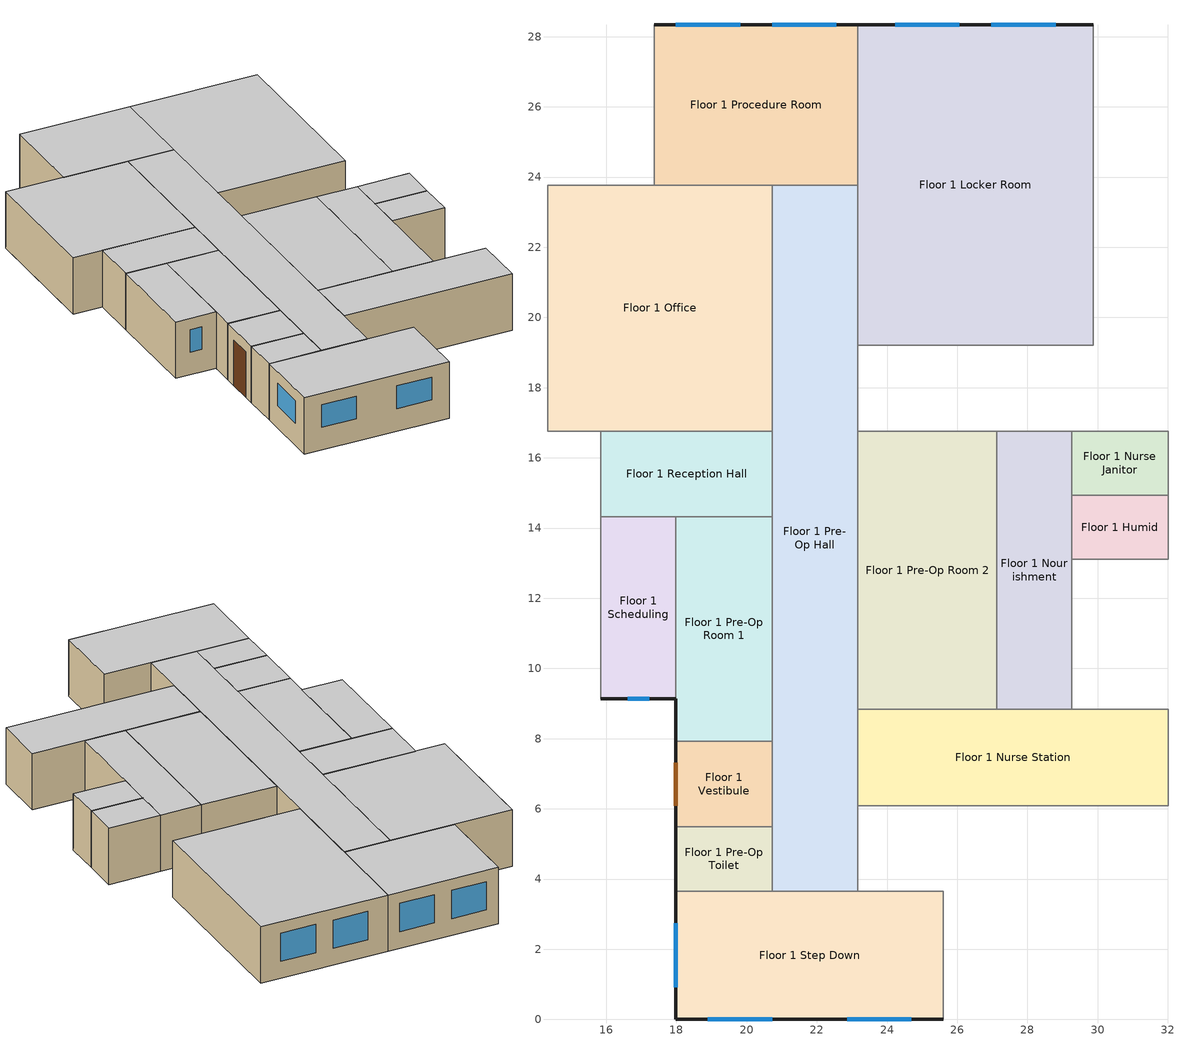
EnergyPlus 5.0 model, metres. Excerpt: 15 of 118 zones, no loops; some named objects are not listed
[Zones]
Floor 1 Reception Hall
 floor ground (ext-slab): 20.73,16.76 20.73,14.33 15.85,14.33 15.85,16.76 z0
 wall adiabatic (int-walls): 15.85,16.76 15.85,14.33 20.73,14.33 20.73,16.76 15.85,16.76 z0:3.05
 ceiling adiabatic (INT-FLOOR-UNDERSIDE): 20.73,16.76 15.85,16.76 15.85,14.33 20.73,14.33 z3.05
Floor 1 Pre-Op Toilet
 floor ground (ext-slab): 17.98,5.49 20.73,5.49 20.73,3.66 17.98,3.66 z0
 wall outside (Steel Frame Non-res Ext Wall): 17.98,5.49 17.98,3.66 z0:3.05
 wall adiabatic (int-walls): 17.98,3.66 20.73,3.66 20.73,5.49 17.98,5.49 z0:3.05
 ceiling adiabatic (INT-FLOOR-UNDERSIDE): 20.73,5.49 17.98,5.49 17.98,3.66 20.73,3.66 z3.05
Floor 1 Vestibule
 floor ground (ext-slab): 20.73,5.49 17.98,5.49 17.98,7.92 20.73,7.92 z0
 wall outside (Steel Frame Non-res Ext Wall): 17.98,7.92 17.98,5.49 z0:3.05
 wall adiabatic (int-walls): 17.98,5.49 20.73,5.49 20.73,7.92 17.98,7.92 z0:3.05
 door (Swinging Door Non-res): 17.98,7.32 17.98,6.1 z0:2.44
 ceiling adiabatic (INT-FLOOR-UNDERSIDE): 17.98,5.49 20.73,5.49 20.73,7.92 17.98,7.92 z3.05
Floor 1 Nourishment
 floor ground (ext-slab): 27.13,16.76 29.26,16.76 29.26,8.84 27.13,8.84 z0
 wall adiabatic (int-walls): 27.13,16.76 27.13,8.84 29.26,8.84 29.26,16.76 27.13,16.76 z0:3.05
 ceiling adiabatic (INT-FLOOR-UNDERSIDE): 29.26,16.76 27.13,16.76 27.13,8.84 29.26,8.84 z3.05
Floor 1 Office
 floor ground (ext-slab): 20.73,23.77 20.73,16.76 14.33,16.76 14.33,23.77 z0
 wall adiabatic (int-walls): 20.73,16.76 20.73,23.77 14.33,23.77 14.33,16.76 20.73,16.76 z0:3.05
 ceiling adiabatic (INT-FLOOR-UNDERSIDE): 20.73,16.76 20.73,23.77 14.33,23.77 14.33,16.76 z3.05
Floor 1 Nurse Janitor
 floor ground (ext-slab): 29.26,14.94 29.26,16.76 32,16.76 32,14.94 z0
 wall adiabatic (int-walls): 32,14.94 32,16.76 29.26,16.76 29.26,14.94 32,14.94 z0:3.05
 ceiling adiabatic (INT-FLOOR-UNDERSIDE): 32,16.76 29.26,16.76 29.26,14.94 32,14.94 z3.05
Floor 1 Pre-Op Hall
 floor ground (ext-slab): 20.73,3.66 20.73,23.77 23.16,23.77 23.16,3.66 z0
 wall adiabatic (int-walls): 20.73,23.77 20.73,3.66 23.16,3.66 23.16,23.77 20.73,23.77 z0:3.05
 ceiling adiabatic (INT-FLOOR-UNDERSIDE): 20.73,3.66 23.16,3.66 23.16,23.77 20.73,23.77 z3.05
Floor 1 Humid
 floor ground (ext-slab): 32,14.94 32,13.11 29.26,13.11 29.26,14.94 z0
 wall adiabatic (int-walls): 32,14.94 29.26,14.94 29.26,13.11 32,13.11 32,14.94 z0:3.05
 ceiling adiabatic (INT-FLOOR-UNDERSIDE): 32,13.11 32,14.94 29.26,14.94 29.26,13.11 z3.05
Floor 1 Scheduling
 floor ground (ext-slab): 17.98,9.14 15.85,9.14 15.85,14.33 17.98,14.33 z0
 wall outside (Steel Frame Non-res Ext Wall): 15.85,9.14 17.98,9.14 z0:3.05
 wall adiabatic (int-walls): 17.98,9.14 17.98,14.33 15.85,14.33 15.85,9.14 z0:3.05
 window (Window Non-res Fixed): 16.61,9.14 17.22,9.14 z1.22:2.44
 ceiling adiabatic (INT-FLOOR-UNDERSIDE): 15.85,9.14 17.98,9.14 17.98,14.33 15.85,14.33 z3.05
Floor 1 Nurse Station
 floor ground (ext-slab): 23.16,6.1 23.16,8.84 32,8.84 32,6.1 z0
 wall adiabatic (int-walls): 23.16,8.84 23.16,6.1 32,6.1 32,8.84 23.16,8.84 z0:3.05
 ceiling adiabatic (INT-FLOOR-UNDERSIDE): 23.16,6.1 32,6.1 32,8.84 23.16,8.84 z3.05
Floor 1 Pre-Op Room 1
 floor ground (ext-slab): 20.73,7.92 17.98,7.92 17.98,14.33 20.73,14.33 z0
 wall outside (Steel Frame Non-res Ext Wall): 17.98,9.14 17.98,7.92 z0:3.05
 wall adiabatic (int-walls): 17.98,7.92 20.73,7.92 20.73,14.33 17.98,14.33 17.98,9.14 z0:3.05
 ceiling adiabatic (INT-FLOOR-UNDERSIDE): 20.73,7.92 20.73,14.33 17.98,14.33 17.98,7.92 z3.05
Floor 1 Pre-Op Room 2
 floor ground (ext-slab): 27.13,16.76 27.13,8.84 23.16,8.84 23.16,16.76 z0
 wall adiabatic (int-walls): 27.13,8.84 27.13,16.76 23.16,16.76 23.16,8.84 27.13,8.84 z0:3.05
 ceiling adiabatic (INT-FLOOR-UNDERSIDE): 27.13,16.76 23.16,16.76 23.16,8.84 27.13,8.84 z3.05
Floor 1 Procedure Room
 floor ground (ext-slab): 17.37,28.35 23.16,28.35 23.16,23.77 17.37,23.77 z0
 wall outside (Steel Frame Non-res Ext Wall): 23.16,28.35 17.37,28.35 z0:3.05
 wall adiabatic (int-walls): 17.37,28.35 17.37,23.77 23.16,23.77 23.16,28.35 z0:3.05
 window (Window Non-res Fixed): 19.81,28.35 17.98,28.35 / 22.56,28.35 20.73,28.35 z0.91:2.44
 ceiling adiabatic (INT-FLOOR-UNDERSIDE): 23.16,23.77 23.16,28.35 17.37,28.35 17.37,23.77 z3.05
Floor 1 Locker Room
 floor ground (ext-slab): 23.16,28.35 29.87,28.35 29.87,19.2 23.16,19.2 z0
 wall outside (Steel Frame Non-res Ext Wall): 29.87,28.35 23.16,28.35 z0:3.05
 wall adiabatic (int-walls): 23.16,28.35 23.16,23.77 23.16,19.2 29.87,19.2 29.87,28.35 z0:3.05
 window (Window Non-res Fixed): 28.8,28.35 26.97,28.35 / 26.06,28.35 24.23,28.35 z0.91:2.44
 ceiling adiabatic (INT-FLOOR-UNDERSIDE): 29.87,28.35 23.16,28.35 23.16,19.2 29.87,19.2 z3.05
Floor 1 Step Down
 floor ground (ext-slab): 17.98,3.66 25.6,3.66 25.6,0 17.98,0 z0
 wall outside (Steel Frame Non-res Ext Wall): 17.98,3.66 17.98,0 25.6,0 z0:3.05
 wall adiabatic (int-walls): 25.6,0 25.6,3.66 17.98,3.66 z0:3.05
 window (Window Non-res Fixed): 18.9,0 20.73,0 / 22.86,0 24.69,0 / 17.98,2.74 17.98,0.91 z1.22:2.44
 ceiling adiabatic (INT-FLOOR-UNDERSIDE): 17.98,0 25.6,0 25.6,3.66 17.98,3.66 z3.05
[Building]
Ref Bldg OutPatient New2004_v1.3_5.0: North Axis=0; Terrain=City; Loads Convergence Tolerance Value=0.04; Temperature Convergence Tolerance Value=0.2; Solar Distribution=FullInteriorAndExterior; Maximum Number of Warmup Days=25
[Site:Location]
USA NV-LAS VEGAS: Latitude {deg}=36.07; Longitude {deg}=-115.17; Time Zone {hr}=-8; Elevation {m}=664
[SizingPeriod:DesignDay] Barometric Pressure {Pa}=93598; Rain {0-no,1-yes}=0; Snow on ground {0-no,1-yes}=0; Day of Month=21; Daylight Savings Time Indicator=0; Humidity Indicating Type=WetBulb
Name | Maximum Dry-Bulb Temperature {C} | Daily Temp Range {C} | Humidity Indicating Conditions at Maximum Dry-Bulb | Wind Speed {m/s} design conditions vs. traditional 6.71 m/s (15 mph) | Wind Direction {Degrees; N=0, S=180} | Clearness {0.0 to 1.1} | Month | Day Type | Wind Speed {m/s} design conditions vs. traditional 3.35 m/s (7mph)
LAS_VEGAS Ann Htg 99.6% Condns DB | -1.7 | 0 | -1.7 | 3.1 | 240 | 0 | 1 | WinterDesignDay
LAS_VEGAS Ann Clg .4% Condns WB=>MDB | 34.7 | 13.6 | 21.9 |  | 230 | 1 | 7 | SummerDesignDay | 5.3
[Site:WaterMainsTemperature]
Calculation Method=CORRELATION; Annual Average Outdoor Air Temperature {C}=19.48; Maximum Difference In Monthly Average Outdoor Air Temperatures {deltaC}=25.6
[Site:GroundTemperature:BuildingSurface]
18.89, 18.889, 18.895, 20.344, 20.899, 20.929, 20.753, 20.826, 21.013, 20.868, 19.246, 18.923
[Construction]
Steel Frame Non-res Ext Wall: Wood Siding, Steel Frame NonRes Wall Insulation, 1/2IN Gypsum
ext-slab: HW CONCRETE, CP02 CARPET PAD
int-walls: 1/2IN Gypsum, 1/2IN Gypsum
INT-FLOOR-UNDERSIDE: CP02 CARPET PAD, MAT-CC05 4 HW CONCRETE
Window Non-res Fixed: NonRes Fixed Assembly Window
Swinging Door Non-res: Opaque Door panel NonRes
InteriorFurnishings: Std Wood 6inch
[Material] Thermal Absorptance=0.9
Name | Roughness | Thickness {m} | Conductivity {W/m-K} | Density {kg/m3} | Specific Heat {J/kg-K} | Solar Absorptance | Visible Absorptance | Visible Absorptance! Common Materials
Steel Frame NonRes Wall Insulation | MediumRough | 0.0539159 | 0.049 | 265 | 836.8 | 0.7 | 0.7
Std Wood 6inch | MediumSmooth | 0.15 | 0.12 | 540 | 1210 | 0.7 |  | 0.7
Wood Siding | MediumSmooth | 0.01 | 0.11 | 544.62 | 1210 | 0.78 | 0.78
1/2IN Gypsum | Smooth | 0.0127 | 0.16 | 784.9 | 830 | 0.92 | 0.92
HW CONCRETE | Rough | 0.2032 | 1.311 | 2240 | 836.8 | 0.7 | 0.7
MAT-CC05 4 HW CONCRETE | Rough | 0.1016 | 1.311 | 2240 | 836.8 | 0.7 | 0.7
[WindowMaterial:SimpleGlazingSystem]
NonRes Fixed Assembly Window: U-Factor=3.23646; Solar Heat Gain Coefficient=0.25
[Material:NoMass] Thermal Absorptance=0.9; Solar Absorptance=0.7
Name | Roughness | Thermal Resistance {m2-K/W} | Visible Absorptance | Thermal Resistance {(m2-K)/W}
Opaque Door panel NonRes | MediumRough | 0.101897 | 0.7
CP02 CARPET PAD | VeryRough |  | 0.8 | 0.2165
[Zone] Type=1; Multiplier=1; Part of Total Floor Area=Yes
Floor 1 Humid; Floor 1 Locker Room; Floor 1 Nourishment; Floor 1 Nurse Janitor; Floor 1 Nurse Station; Floor 1 Office; Floor 1 Pre-Op Hall; Floor 1 Pre-Op Room 1; Floor 1 Pre-Op Room 2; Floor 1 Pre-Op Toilet; Floor 1 Procedure Room; Floor 1 Reception Hall; Floor 1 Scheduling; Floor 1 Step Down; Floor 1 Vestibule
[People] Schedule=BLDG_OCC_SCH; Number of People Calculation Method=Area/person; Fraction Radiant=0.3; User Specified Sensible Fraction=AUTOCALCULATE; Activity Level Schedule=ACTIVITY_SCH; Enable ASHRAE 55 Comfort Warnings=No; MRT Calculation=ZoneAveraged; Work Efficiency Schedule=WORK_EFF_SCH; Clothing Schedule=CLOTHING_SCH; Air Velocity Schedule=AIR_VELO_SCH; Thermal Comfort Report=FANGER
Name | Zone | Zone Area per Person
Floor 1 Humid People | Floor 1 Humid | 20
Floor 1 Locker Room People | Floor 1 Locker Room | 6.67
Floor 1 Nourishment People | Floor 1 Nourishment | 5
Floor 1 Nurse Station People | Floor 1 Nurse Station | 5
Floor 1 Office People | Floor 1 Office | 20
Floor 1 Pre-Op Room 1 People | Floor 1 Pre-Op Room 1 | 10
Floor 1 Pre-Op Room 2 People | Floor 1 Pre-Op Room 2 | 10
Floor 1 Procedure Room People | Floor 1 Procedure Room | 5
Floor 1 Scheduling People | Floor 1 Scheduling | 20
Floor 1 Step Down People | Floor 1 Step Down | 5
[Lights] Schedule=BLDG_LIGHT_SCH; Design Level Calculation Method=Watts/Area; Return Air Fraction=0; Fraction Radiant=0.7; Fraction Visible=0.2; Fraction Replaceable=1; Return Air Fraction is Calculated from Plenum Temperature=No
Name | Zone | Watts per Zone Area {W/m2}
Floor 1 Humid_Lights | Floor 1 Humid | 11.84
Floor 1 Locker Room_Lights | Floor 1 Locker Room | 8.61
Floor 1 Nourishment_Lights | Floor 1 Nourishment | 10.76
Floor 1 Nurse Janitor_Lights | Floor 1 Nurse Janitor | 9.69
Floor 1 Nurse Station_Lights | Floor 1 Nurse Station | 10.76
Floor 1 Office_Lights | Floor 1 Office | 11.84
Floor 1 Pre-Op Hall_Lights | Floor 1 Pre-Op Hall | 10.76
Floor 1 Pre-Op Room 1_Lights | Floor 1 Pre-Op Room 1 | 7.53
Floor 1 Pre-Op Room 2_Lights | Floor 1 Pre-Op Room 2 | 7.53
Floor 1 Pre-Op Toilet_Lights | Floor 1 Pre-Op Toilet | 9.69
Floor 1 Procedure Room_Lights | Floor 1 Procedure Room | 23.68
Floor 1 Reception Hall_Lights | Floor 1 Reception Hall | 10.76
Floor 1 Scheduling_Lights | Floor 1 Scheduling | 11.84
Floor 1 Step Down_Lights | Floor 1 Step Down | 8.61
Floor 1 Vestibule_Lights | Floor 1 Vestibule | 10.76
[ElectricEquipment] Fraction Latent=0
Name | Zone | Schedule | Design Level Calculation Method | Watts per Zone Floor Area {W/m2} | Fraction Radiant | Fraction Lost | Design Level {W}
Floor 1 Humid_PlugMisc_Equip | Floor 1 Humid | BLDG_EQUIP_SCH | Watts/Area | 11.84 | 0.5 | 0
Floor 1 Locker Room_PlugMisc_Equip | Floor 1 Locker Room | BLDG_EQUIP_SCH | Watts/Area | 32.29 | 0.5 | 0
Floor 1 Nourishment_PlugMisc_Equip | Floor 1 Nourishment | BLDG_EQUIP_SCH | Watts/Area | 21.53 | 0.5 | 0
Floor 1 Nurse Station_PlugMisc_Equip | Floor 1 Nurse Station | BLDG_EQUIP_SCH | Watts/Area | 21.53 | 0.5 | 0
Floor 1 Office_PlugMisc_Equip | Floor 1 Office | BLDG_EQUIP_SCH | Watts/Area | 11.84 | 0.5 | 0
Floor 1 Pre-Op Hall_PlugMisc_Equip | Floor 1 Pre-Op Hall | BLDG_EQUIP_SCH | Watts/Area | 4.31 | 0.5 | 0
Floor 1 Pre-Op Room 1_PlugMisc_Equip | Floor 1 Pre-Op Room 1 | BLDG_EQUIP_SCH | Watts/Area | 21.53 | 0.5 | 0
Floor 1 Pre-Op Room 2_PlugMisc_Equip | Floor 1 Pre-Op Room 2 | BLDG_EQUIP_SCH | Watts/Area | 21.53 | 0.5 | 0
Floor 1 Pre-Op Toilet_PlugMisc_Equip | Floor 1 Pre-Op Toilet | BLDG_EQUIP_SCH | Watts/Area | 4.31 | 0.3 | 0.7
Floor 1 Pre-Op Toilet_ZoneExhaustFans | Floor 1 Pre-Op Toilet | AHU-1_Fan_Sch | EquipmentLevel |  | 0 | 1 | 15.7101
Floor 1 Procedure Room_PlugMisc_Equip | Floor 1 Procedure Room | BLDG_EQUIP_SCH | Watts/Area | 32.29 | 0.5 | 0
Floor 1 Reception Hall_PlugMisc_Equip | Floor 1 Reception Hall | BLDG_EQUIP_SCH | Watts/Area | 4.31 | 0.5 | 0
Floor 1 Scheduling_PlugMisc_Equip | Floor 1 Scheduling | BLDG_EQUIP_SCH | Watts/Area | 11.84 | 0.5 | 0
Floor 1 Step Down_PlugMisc_Equip | Floor 1 Step Down | BLDG_EQUIP_SCH | Watts/Area | 32.29 | 0.5 | 0
Floor 1 Vestibule_PlugMisc_Equip | Floor 1 Vestibule | BLDG_EQUIP_SCH | Watts/Area | 4.31 | 0.5 | 0
[Exterior:Lights]
Exterior Facade Lighting: Schedule=ALWAYS_ON; Design Level=14095; Control Option=AstronomicalClock
[ZoneInfiltration:DesignFlowRate] Schedule=INFIL_SCH; Design Volume Flow Rate Calculation Method=Flow/ExteriorWallArea; Flow per Exterior Surface Area {m3/s/m2}=0.000302; Constant Term Coefficient=1; Temperature Term Coefficient=0; Velocity Term Coefficient=0; Velocity Squared Term Coefficient=0
Name | Zone
Floor 1 Locker Room_Infiltration | Floor 1 Locker Room
Floor 1 Pre-Op Room 1_Infiltration | Floor 1 Pre-Op Room 1
Floor 1 Pre-Op Toilet_Infiltration | Floor 1 Pre-Op Toilet
Floor 1 Procedure Room_Infiltration | Floor 1 Procedure Room
Floor 1 Scheduling_Infiltration | Floor 1 Scheduling
Floor 1 Step Down_Infiltration | Floor 1 Step Down
Floor 1 Vestibule_Infiltration | Floor 1 Vestibule
[InternalMass] Construction=InteriorFurnishings
Name | Zone | Surface Area
Floor 1 Humid Internal Mass | Floor 1 Humid | 10.0335
Floor 1 Locker Room Internal Mass | Floor 1 Locker Room | 122.632
Floor 1 Nourishment Internal Mass | Floor 1 Nourishment | 33.8167
Floor 1 Nurse Janitor Internal Mass | Floor 1 Nurse Janitor | 10.0335
Floor 1 Nurse Station Internal Mass | Floor 1 Nurse Station | 48.4954
Floor 1 Office Internal Mass | Floor 1 Office | 89.7443
Floor 1 Pre-Op Hall Internal Mass | Floor 1 Pre-Op Hall | 98.1056
Floor 1 Pre-Op Room 1 Internal Mass | Floor 1 Pre-Op Room 1 | 35.1173
Floor 1 Pre-Op Room 2 Internal Mass | Floor 1 Pre-Op Room 2 | 62.8025
Floor 1 Pre-Op Toilet Internal Mass | Floor 1 Pre-Op Toilet | 10.0335
Floor 1 Procedure Room Internal Mass | Floor 1 Procedure Room | 52.9547
Floor 1 Reception Hall Internal Mass | Floor 1 Reception Hall | 23.7832
Floor 1 Scheduling Internal Mass | Floor 1 Scheduling | 22.1109
Floor 1 Step Down Internal Mass | Floor 1 Step Down | 55.7418
Floor 1 Vestibule Internal Mass | Floor 1 Vestibule | 13.378
[ZoneMixing] Schedule=AHU-1_Fan_Sch; Delta Temperature=0
Name | Zone | Design Flow Rate Calculation Method | Flow Rate per Zone Area {m3/s/m2} | Source Zone | Design Flow Rate
Floor 1 Nurse Janitor Transfer Air | Floor 1 Nurse Janitor | Flow/Area | 0.00075 | Floor 1 Nurse Station
Floor 1 Pre-Op Toilet Transfer Air | Floor 1 Pre-Op Toilet | Flow/Zone |  | Floor 1 Pre-Op Hall | 0.04248
Floor 1 Storage Transfer Air | Floor 1 Storage | Flow/Area | 0.00075 | Floor 1 Step Down
[UtilityCost:Qualify] Season=Annual; Threshold Test=Count
Name | Tariff | Variable | Qualify Type | Threshold Value or Variable | Number of Months
MinEnergy3500kwh | NevadaPower_LGS-2_LargeGeneral | TotalEnergy | Minimum | 3500 | 12
MaxDemand1000kw | NevadaPower_LGS-2_LargeGeneral | TotalDemand | Maximum | 1000 | 1
MaxDemand300kw | NevadaPower_LGS-1_LargeGeneral | TotalDemand | Maximum | 300 | 1
MinEnergy3500kwh | NevadaPower_LGS-1_LargeGeneral | TotalEnergy | Minimum | 3500 | 12
MaxDemand300kw | NevadaPower_GS_GeneralService | TotalDemand | Maximum | 300 | 1
MaxEnergy3500kwh | NevadaPower_GS_GeneralService | TotalEnergy | Maximum | 3500 | 1
[UtilityCost:Variable]
NV_MonthlyGasRates: Tariff=NV_EIAMonthlyRateGas; Variable Type=Currency; January Value=7.51; February Value=7.65; March Value=7.82; April Value=7.88; May Value=7.78; June Value=8.22; July Value=8.87; August Value=9.26; September Value=9.02; October Value=9.31; November Value=7.45; December Value=7.24
[Schedule:Compact]
ALWAYS_ON: Through: 12/31, For: AllDays, Until: 24:00, 1
BLDG_EQUIP_SCH: Fraction, Through: 12/31, For: Weekdays SummerDesignDay, Until: 04:00, 0.3, Until: 06:00, 0.5, Until: 18:00, 1, Until: 20:00, 0.5, Until: 24:00, 0.3, For: Saturday, Until: 07:00, 0.3, Until: 09:00, 0.5, Until: 15:00, 0.8, Until: 20:00, 0.5, Until: 24:00, 0.3, For: AllOtherDays, Until: 08:00, 0.3, Until: 17:00, 0.5, Until: 24:00, 0.3
BLDG_LIGHT_SCH: Fraction, Through: 12/31, For: Weekdays SummerDesignDay, Until: 04:00, 0.1, Until: 06:00, 0.3, Until: 07:00, 0.6, Until: 18:00, 0.9, Until: 20:00, 0.6, Until: 22:00, 0.3, Until: 24:00, 0.1, For: Saturday, Until: 07:00, 0.1, Until: 09:00, 0.3, Until: 15:00, 0.4, Until: 20:00, 0.3, Until: 24:00, 0.1, For: AllOtherDays, Until: 08:00, 0.05, Until: 17:00, 0.1, Until: 24:00, 0.05
BLDG_OCC_SCH: Fraction, Through: 12/31, For: Weekdays SummerDesignDay, Until: 04:00, 0.05, Until: 06:00, 0.2, Until: 07:00, 0.5, Until: 18:00, 0.9, Until: 20:00, 0.5, Until: 22:00, 0.2, Until: 24:00, 0.05, For: Saturday, Until: 07:00, 0.05, Until: 09:00, 0.2, Until: 15:00, 0.3, Until: 20:00, 0.2, Until: 24:00, 0.05, For: AllOtherDays, Until: 08:00, 0, Until: 17:00, 0.05, Until: 24:00, 0
CLOTHING_SCH: Any Number, Through: 04/30, For: AllDays, Until: 24:00, 1, Through: 09/30, For: AllDays, Until: 24:00, 0.5, Through: 12/31, For: AllDays, Until: 24:00, 1
WORK_EFF_SCH: Fraction, Through: 12/31, For: AllDays, Until: 24:00, 0
AIR_VELO_SCH: Any Number, Through: 12/31, For: AllDays, Until: 24:00, 0.2
ACTIVITY_SCH: Any Number, Through: 12/31, For: AllDays, Until: 24:00, 120
INFIL_SCH: Fraction, Through: 12/31, For: SummerDesignDay WinterDesignDay, Until: 24:00, 1, For: AllOtherDays, Until: 24:00, 0.5
AHU-1_Fan_Sch: Fraction, Through: 12/31, For: Weekdays Saturday, Until: 04:00, 0, Until: 21:00, 1, Until: 24:00, 0, For: SummerDesignDay WinterDesignDay, Until: 24:00, 1, For: AllOtherDays, Until: 24:00, 0
